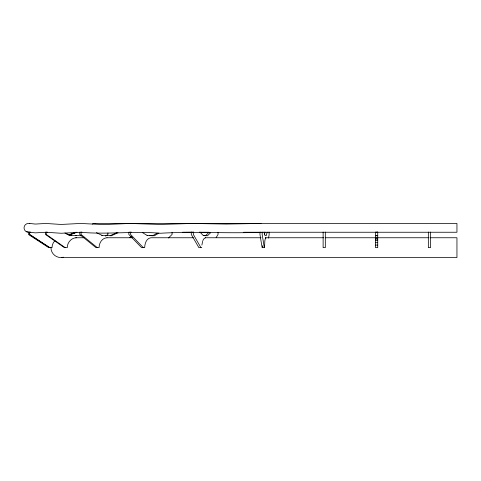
<?xml version="1.0" encoding="UTF-8"?>
<svg xmlns="http://www.w3.org/2000/svg" width="481" height="481" viewBox="0 0 481 481"><rect width="100%" height="100%" fill="white"/><g stroke="black" fill="none" stroke-linecap="round" stroke-linejoin="round"><path stroke-width="0.72" d="M262.355 247.649L262.385 245.731M201.882 245.088L202.645 241.336M268.536 238.119L269.168 234.451L269.047 232.101M264.406 234.313L265.031 232.161M267.22 232.161L266.173 235.75L264.989 235.552L264.021 232.046M202.844 240.65L203.607 239.075L205.465 237.752M216.137 237.59L218.055 234.451L218.055 232.251M54.9 240.65L53.337 242.701L52.351 245.088L52.02 247.649L48.749 247.649L28.451 234.451L28.451 232.251A4.401 4.401 0 0 1 24.086 227.272A4.401 4.401 0 0 1 29.588 223.593L29.804 223.683M262.277 232.101L262.157 234.451L264.31 247.649M209.001 232.293L205.465 235.75L203.421 235.552M210.534 232.786L207.503 235.75L203.319 235.552L199.807 231.956M168.44 238.005L172.084 234.451L172.084 232.251M129.762 237.638L131.547 236.267M105.411 236.099L107.918 234.451L107.918 232.984M157.173 233.117L152.645 235.75L149.218 235.552M158.88 233.117L154.359 235.75L147.054 235.552M110.047 235.75L116.691 232.714M118.007 232.714L111.364 235.75L105.688 235.552M69.132 234.987L76.046 232.437M69.36 234.987L76.972 232.185M68.386 234.987L76.04 232.185M191.715 232.101L191.288 232.251L191.288 234.451L198.887 247.649L201.755 247.649M182.317 232.251L193.753 232.101M193.29 237.752L150.926 237.752C146.338 238.275 144.745 243.699 144.697 247.649L141.6 247.649L128.824 234.451L128.824 232.251L131.253 232.101M107.004 237.752C102.038 237.915 99.02 243.097 99.074 247.649L95.996 247.649L79.744 234.451L79.744 232.251L81.968 232.101M76.515 237.752C71.32 237.758 67.208 242.598 67.268 247.649L64.424 247.649L45.461 234.451L45.461 232.251L47.312 232.101M49.597 247.649L29.413 234.451L29.413 232.251L30.778 232.101M29.588 232.101L26.251 231.656M79.78 232.305L61.123 233.255L45.863 232.263L35.36 232.864L29.515 232.251M261.039 223.449L226.148 224.062L192.31 223.461L160.209 224.453L129.768 223.461L103.794 224.585L80.507 223.461L61.111 224.453L45.857 223.461L35.36 224.062L29.515 223.449M261.117 232.251C227.495 233.682 193.861 231.301 160.251 233.255C133.91 230.886 107.576 234.674 81.253 232.299M95.208 223.449L456.95 223.449L456.95 232.251L243.723 232.251M200.126 232.251L208.946 232.251M76.515 235.552L70.376 235.552L66.21 233.838M101.75 235.552L107.004 235.552M375.529 235.552L377.729 235.552M375.529 235.75L377.729 235.75M75.733 237.752L83.941 237.752M106.962 237.752L132.576 237.752M205.146 237.752L261.075 237.752M323.671 237.752L265.572 237.752L264.851 240.65L264.544 247.649L262.121 247.649L259.968 234.451L259.968 232.251M325.174 237.752L428.499 237.752M429.996 237.752L456.95 237.752L456.95 257.551L61.863 257.551M375.529 238.089L377.729 238.089M375.529 239.075L377.729 239.075M375.529 240.65L377.729 240.65M375.529 242.701L377.729 242.701M375.529 245.088L377.729 245.088M75.733 235.552L81.608 235.75M64.911 232.984L71.158 235.552M96.386 232.66L102.411 235.552M142.268 232.467L147.318 235.552M49.832 247.649L29.642 234.451L29.642 232.251M65.212 247.649L46.248 234.451L46.248 232.251M97.312 247.649L81.061 234.451L81.061 232.251M143.308 247.649L130.537 234.451L130.537 232.251M265.867 238.089L265.596 237.752L265.831 238.089M200.932 247.649L193.326 234.451L193.326 232.251M430.543 232.046L430.543 247.649L428.343 247.649L428.343 232.046M325.324 232.046L325.324 247.649L323.124 247.649L323.124 232.046M63.414 257.215A9.903 9.903 0 0 1 50.95 247.649M92.268 224.038A4.401 4.401 0 0 1 95.605 223.593M377.729 232.101L375.529 232.101L375.529 247.649L377.729 247.649L377.729 232.046"/></g></svg>
